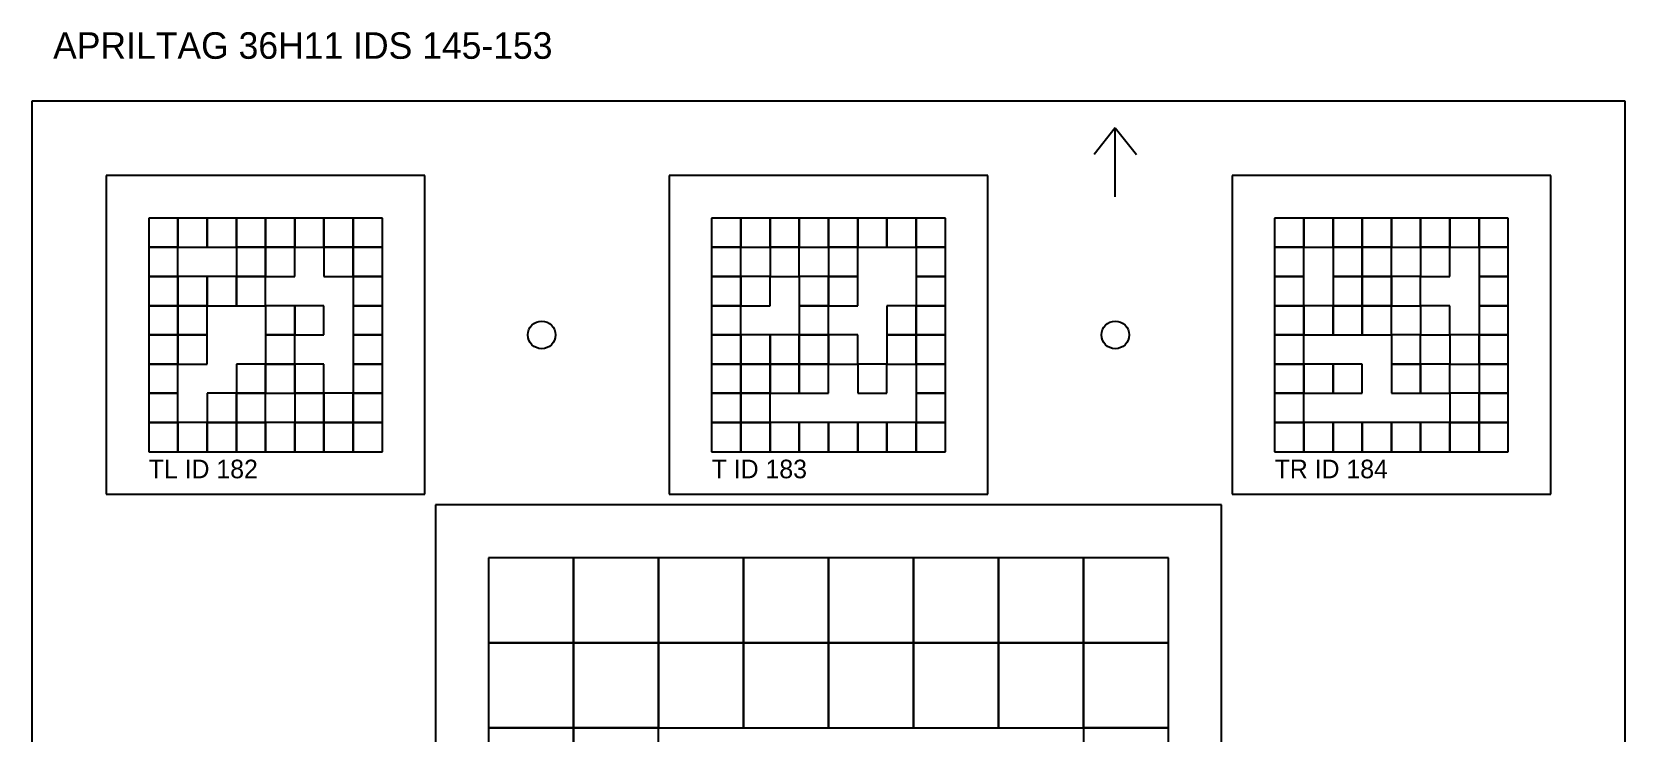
# Model space of a CAD drawing. Extents: x 0 to 1260, y -12 to 1580.
# Drawn here: x 320 to 620, y 821 to 953.1 of the extents above; entities that cross this region are included whole.
import ezdxf

# ---------------------------------------------------------------- set-up
doc = ezdxf.new("R2010")
doc.units = 0
for name, color, linetype in [('BLACK_POCKET', 7, 'CONTINUOUS'), ('CUT', 7, 'CONTINUOUS'), ('LABEL', 3, 'CONTINUOUS'), ('MOUNT_HOLE', 6, 'CONTINUOUS'), ('ORIENTATION', 7, 'CONTINUOUS'), ('QUIET_ZONE', 5, 'CONTINUOUS'), ('TAG_BOUNDARY', 8, 'CONTINUOUS')]:
    doc.layers.add(name, color=color, linetype=linetype)

msp = doc.modelspace()

# ---------------------------------------------------------------- linework, layer by layer
at = {"layer": 'BLACK_POCKET'}
for p, q in [((347.5, 918), (342, 918)), ((342, 918), (342, 912.5)), ((347.5, 912.5), (347.5, 918)), ((353, 918), (347.5, 918)), ((347.5, 918), (347.5, 912.5)), ((353, 912.5), (353, 918)), ((358.5, 918), (353, 918)), ((353, 918), (353, 912.5)), ((358.5, 912.5), (358.5, 918)), ((364, 918), (358.5, 918)), ((358.5, 918), (358.5, 912.5)), ((364, 912.5), (364, 918)), ((369.5, 918), (364, 918)), ((364, 918), (364, 912.5)), ((369.5, 912.5), (369.5, 918)), ((375, 918), (369.5, 918)), ((369.5, 918), (369.5, 912.5)), ((375, 912.5), (375, 918)), ((380.5, 918), (375, 918)), ((375, 918), (375, 912.5)), ((380.5, 912.5), (380.5, 918)), ((386, 918), (380.5, 918)), ((380.5, 918), (380.5, 912.5)), ((386, 912.5), (386, 918)), ((453.5, 918), (448, 918)), ((448, 918), (448, 912.5)), ((453.5, 912.5), (453.5, 918)), ((459, 918), (453.5, 918)), ((453.5, 918), (453.5, 912.5)), ((459, 912.5), (459, 918)), ((464.5, 918), (459, 918)), ((459, 918), (459, 912.5)), ((464.5, 912.5), (464.5, 918)), ((470, 918), (464.5, 918)), ((464.5, 918), (464.5, 912.5)), ((470, 912.5), (470, 918)), ((475.5, 918), (470, 918)), ((470, 918), (470, 912.5)), ((475.5, 912.5), (475.5, 918)), ((481, 918), (475.5, 918)), ((475.5, 918), (475.5, 912.5)), ((481, 912.5), (481, 918)), ((486.5, 918), (481, 918)), ((481, 918), (481, 912.5)), ((486.5, 912.5), (486.5, 918)), ((492, 918), (486.5, 918)), ((486.5, 918), (486.5, 912.5)), ((492, 912.5), (492, 918)), ((559.5, 918), (554, 918)), ((554, 918), (554, 912.5)), ((559.5, 912.5), (559.5, 918)), ((565, 918), (559.5, 918)), ((559.5, 918), (559.5, 912.5)), ((565, 912.5), (565, 918)), ((570.5, 918), (565, 918)), ((565, 918), (565, 912.5)), ((570.5, 912.5), (570.5, 918)), ((576, 918), (570.5, 918)), ((570.5, 918), (570.5, 912.5)), ((576, 912.5), (576, 918)), ((581.5, 918), (576, 918)), ((576, 918), (576, 912.5)), ((581.5, 912.5), (581.5, 918)), ((587, 918), (581.5, 918)), ((581.5, 918), (581.5, 912.5)), ((587, 912.5), (587, 918)), ((592.5, 918), (587, 918)), ((587, 918), (587, 912.5)), ((592.5, 912.5), (592.5, 918)), ((598, 918), (592.5, 918)), ((592.5, 918), (592.5, 912.5)), ((598, 912.5), (598, 918)), ((342, 912.5), (347.5, 912.5)), ((347.5, 912.5), (342, 912.5)), ((342, 912.5), (342, 907)), ((347.5, 912.5), (353, 912.5)), ((347.5, 907), (347.5, 912.5)), ((353, 912.5), (358.5, 912.5)), ((358.5, 912.5), (364, 912.5)), ((364, 912.5), (358.5, 912.5)), ((358.5, 912.5), (358.5, 907)), ((364, 912.5), (369.5, 912.5)), ((364, 907), (364, 912.5)), ((369.5, 912.5), (364, 912.5)), ((364, 912.5), (364, 907)), ((369.5, 912.5), (375, 912.5)), ((369.5, 907), (369.5, 912.5)), ((375, 912.5), (380.5, 912.5)), ((380.5, 912.5), (375, 912.5)), ((375, 912.5), (375, 907)), ((380.5, 912.5), (386, 912.5)), ((380.5, 907), (380.5, 912.5)), ((386, 912.5), (380.5, 912.5)), ((380.5, 912.5), (380.5, 907)), ((386, 907), (386, 912.5)), ((448, 912.5), (453.5, 912.5)), ((453.5, 912.5), (448, 912.5)), ((448, 912.5), (448, 907)), ((453.5, 912.5), (459, 912.5)), ((453.5, 907), (453.5, 912.5)), ((459, 912.5), (464.5, 912.5)), ((464.5, 912.5), (459, 912.5)), ((459, 912.5), (459, 907)), ((464.5, 912.5), (470, 912.5)), ((464.5, 907), (464.5, 912.5)), ((470, 912.5), (475.5, 912.5)), ((475.5, 912.5), (470, 912.5)), ((470, 912.5), (470, 907)), ((475.5, 912.5), (481, 912.5)), ((475.5, 907), (475.5, 912.5)), ((481, 912.5), (486.5, 912.5)), ((486.5, 912.5), (492, 912.5)), ((492, 912.5), (486.5, 912.5)), ((486.5, 912.5), (486.5, 907)), ((492, 907), (492, 912.5)), ((554, 912.5), (559.5, 912.5)), ((559.5, 912.5), (554, 912.5)), ((554, 912.5), (554, 907)), ((559.5, 912.5), (565, 912.5)), ((559.5, 907), (559.5, 912.5)), ((565, 912.5), (570.5, 912.5)), ((570.5, 912.5), (565, 912.5)), ((565, 912.5), (565, 907)), ((570.5, 912.5), (576, 912.5)), ((570.5, 907), (570.5, 912.5)), ((576, 912.5), (570.5, 912.5)), ((570.5, 912.5), (570.5, 907)), ((576, 912.5), (581.5, 912.5)), ((576, 907), (576, 912.5)), ((581.5, 912.5), (587, 912.5)), ((587, 912.5), (581.5, 912.5)), ((581.5, 912.5), (581.5, 907)), ((587, 912.5), (592.5, 912.5)), ((587, 907), (587, 912.5)), ((592.5, 912.5), (598, 912.5)), ((598, 912.5), (592.5, 912.5)), ((592.5, 912.5), (592.5, 907)), ((598, 907), (598, 912.5)), ((342, 907), (347.5, 907)), ((347.5, 907), (342, 907)), ((342, 907), (342, 901.5)), ((347.5, 901.5), (347.5, 907)), ((353, 907), (347.5, 907)), ((347.5, 907), (347.5, 901.5)), ((353, 901.5), (353, 907)), ((358.5, 907), (353, 907)), ((353, 907), (353, 901.5)), ((358.5, 907), (364, 907)), ((358.5, 901.5), (358.5, 907)), ((364, 907), (358.5, 907)), ((358.5, 907), (358.5, 901.5)), ((364, 907), (369.5, 907)), ((364, 901.5), (364, 907)), ((375, 907), (380.5, 907)), ((380.5, 907), (386, 907)), ((386, 907), (380.5, 907)), ((380.5, 907), (380.5, 901.5)), ((386, 901.5), (386, 907)), ((448, 907), (453.5, 907)), ((453.5, 907), (448, 907)), ((448, 907), (448, 901.5)), ((453.5, 901.5), (453.5, 907)), ((459, 907), (453.5, 907)), ((453.5, 907), (453.5, 901.5)), ((459, 907), (464.5, 907)), ((459, 901.5), (459, 907)), ((470, 907), (464.5, 907)), ((464.5, 907), (464.5, 901.5)), ((470, 907), (475.5, 907)), ((470, 901.5), (470, 907)), ((475.5, 907), (470, 907)), ((470, 907), (470, 901.5)), ((475.5, 901.5), (475.5, 907)), ((486.5, 907), (492, 907)), ((492, 907), (486.5, 907)), ((486.5, 907), (486.5, 901.5)), ((492, 901.5), (492, 907)), ((554, 907), (559.5, 907)), ((559.5, 907), (554, 907)), ((554, 907), (554, 901.5)), ((559.5, 901.5), (559.5, 907)), ((565, 907), (570.5, 907)), ((570.5, 907), (565, 907)), ((565, 907), (565, 901.5)), ((570.5, 907), (576, 907)), ((570.5, 901.5), (570.5, 907)), ((576, 907), (570.5, 907)), ((570.5, 907), (570.5, 901.5)), ((576, 901.5), (576, 907)), ((581.5, 907), (576, 907)), ((576, 907), (576, 901.5)), ((581.5, 907), (587, 907)), ((581.5, 901.5), (581.5, 907)), ((592.5, 907), (598, 907)), ((598, 907), (592.5, 907)), ((592.5, 907), (592.5, 901.5)), ((598, 901.5), (598, 907)), ((342, 901.5), (347.5, 901.5)), ((347.5, 901.5), (342, 901.5)), ((342, 901.5), (342, 896)), ((347.5, 901.5), (353, 901.5)), ((347.5, 896), (347.5, 901.5)), ((353, 901.5), (347.5, 901.5)), ((347.5, 901.5), (347.5, 896)), ((353, 901.5), (358.5, 901.5)), ((353, 896), (353, 901.5)), ((358.5, 901.5), (364, 901.5)), ((369.5, 901.5), (364, 901.5)), ((364, 901.5), (364, 896)), ((369.5, 896), (369.5, 901.5)), ((375, 901.5), (369.5, 901.5)), ((369.5, 901.5), (369.5, 896)), ((375, 896), (375, 901.5)), ((380.5, 901.5), (386, 901.5)), ((386, 901.5), (380.5, 901.5)), ((380.5, 901.5), (380.5, 896)), ((386, 896), (386, 901.5)), ((448, 901.5), (453.5, 901.5)), ((453.5, 901.5), (448, 901.5)), ((448, 901.5), (448, 896)), ((453.5, 901.5), (459, 901.5)), ((453.5, 896), (453.5, 901.5)), ((464.5, 901.5), (470, 901.5)), ((470, 901.5), (464.5, 901.5)), ((464.5, 901.5), (464.5, 896)), ((470, 901.5), (475.5, 901.5)), ((470, 896), (470, 901.5)), ((486.5, 901.5), (481, 901.5)), ((481, 901.5), (481, 896)), ((486.5, 901.5), (492, 901.5)), ((486.5, 896), (486.5, 901.5)), ((492, 901.5), (486.5, 901.5)), ((486.5, 901.5), (486.5, 896)), ((492, 896), (492, 901.5)), ((554, 901.5), (559.5, 901.5)), ((559.5, 901.5), (554, 901.5)), ((554, 901.5), (554, 896)), ((559.5, 896), (559.5, 901.5)), ((565, 901.5), (559.5, 901.5)), ((559.5, 901.5), (559.5, 896)), ((565, 901.5), (570.5, 901.5)), ((565, 896), (565, 901.5)), ((570.5, 901.5), (565, 901.5)), ((565, 901.5), (565, 896)), ((570.5, 901.5), (576, 901.5)), ((570.5, 896), (570.5, 901.5)), ((576, 901.5), (570.5, 901.5)), ((570.5, 901.5), (570.5, 896)), ((576, 901.5), (581.5, 901.5)), ((576, 896), (576, 901.5)), ((587, 901.5), (581.5, 901.5)), ((581.5, 901.5), (581.5, 896)), ((587, 896), (587, 901.5)), ((592.5, 901.5), (598, 901.5)), ((598, 901.5), (592.5, 901.5)), ((592.5, 901.5), (592.5, 896)), ((598, 896), (598, 901.5)), ((342, 896), (347.5, 896)), ((347.5, 896), (342, 896)), ((342, 896), (342, 890.5)), ((347.5, 896), (353, 896)), ((347.5, 890.5), (347.5, 896)), ((353, 896), (347.5, 896)), ((347.5, 896), (347.5, 890.5)), ((353, 890.5), (353, 896)), ((364, 896), (369.5, 896)), ((369.5, 896), (364, 896)), ((364, 896), (364, 890.5)), ((369.5, 896), (375, 896)), ((369.5, 890.5), (369.5, 896)), ((380.5, 896), (386, 896)), ((386, 896), (380.5, 896)), ((380.5, 896), (380.5, 890.5)), ((386, 890.5), (386, 896)), ((448, 896), (453.5, 896)), ((453.5, 896), (448, 896)), ((448, 896), (448, 890.5)), ((453.5, 890.5), (453.5, 896)), ((459, 896), (453.5, 896)), ((453.5, 896), (453.5, 890.5)), ((459, 890.5), (459, 896)), ((464.5, 896), (459, 896)), ((459, 896), (459, 890.5)), ((464.5, 896), (470, 896)), ((464.5, 890.5), (464.5, 896)), ((470, 896), (464.5, 896)), ((464.5, 896), (464.5, 890.5)), ((470, 890.5), (470, 896)), ((475.5, 896), (470, 896)), ((470, 896), (470, 890.5)), ((475.5, 890.5), (475.5, 896)), ((481, 896), (486.5, 896)), ((486.5, 896), (481, 896)), ((481, 896), (481, 890.5)), ((486.5, 896), (492, 896)), ((486.5, 890.5), (486.5, 896)), ((492, 896), (486.5, 896)), ((486.5, 896), (486.5, 890.5)), ((492, 890.5), (492, 896)), ((554, 896), (559.5, 896)), ((559.5, 896), (554, 896)), ((554, 896), (554, 890.5)), ((559.5, 896), (565, 896)), ((559.5, 890.5), (559.5, 896)), ((565, 896), (570.5, 896)), ((570.5, 896), (576, 896)), ((581.5, 896), (576, 896)), ((576, 896), (576, 890.5)), ((581.5, 896), (587, 896)), ((581.5, 890.5), (581.5, 896)), ((592.5, 896), (587, 896)), ((587, 896), (587, 890.5)), ((592.5, 896), (598, 896)), ((592.5, 890.5), (592.5, 896)), ((598, 896), (592.5, 896)), ((592.5, 896), (592.5, 890.5)), ((598, 890.5), (598, 896)), ((342, 890.5), (347.5, 890.5)), ((347.5, 890.5), (342, 890.5)), ((342, 890.5), (342, 885)), ((347.5, 890.5), (353, 890.5)), ((347.5, 885), (347.5, 890.5)), ((364, 890.5), (358.5, 890.5)), ((358.5, 890.5), (358.5, 885)), ((364, 890.5), (369.5, 890.5)), ((364, 885), (364, 890.5)), ((369.5, 890.5), (364, 890.5)), ((364, 890.5), (364, 885)), ((369.5, 885), (369.5, 890.5)), ((375, 890.5), (369.5, 890.5)), ((369.5, 890.5), (369.5, 885)), ((375, 885), (375, 890.5)), ((380.5, 890.5), (386, 890.5)), ((386, 890.5), (380.5, 890.5)), ((380.5, 890.5), (380.5, 885)), ((386, 885), (386, 890.5)), ((448, 890.5), (453.5, 890.5)), ((453.5, 890.5), (448, 890.5)), ((448, 890.5), (448, 885)), ((453.5, 890.5), (459, 890.5)), ((453.5, 885), (453.5, 890.5)), ((459, 890.5), (453.5, 890.5)), ((453.5, 890.5), (453.5, 885)), ((459, 890.5), (464.5, 890.5)), ((459, 885), (459, 890.5)), ((464.5, 890.5), (459, 890.5)), ((459, 890.5), (459, 885)), ((464.5, 890.5), (470, 890.5)), ((464.5, 885), (464.5, 890.5)), ((470, 890.5), (464.5, 890.5)), ((464.5, 890.5), (464.5, 885)), ((470, 890.5), (475.5, 890.5)), ((470, 885), (470, 890.5)), ((481, 890.5), (475.5, 890.5)), ((475.5, 890.5), (475.5, 885)), ((481, 890.5), (486.5, 890.5)), ((481, 885), (481, 890.5)), ((486.5, 890.5), (492, 890.5)), ((492, 890.5), (486.5, 890.5)), ((486.5, 890.5), (486.5, 885)), ((492, 885), (492, 890.5)), ((554, 890.5), (559.5, 890.5)), ((559.5, 890.5), (554, 890.5)), ((554, 890.5), (554, 885)), ((559.5, 885), (559.5, 890.5)), ((565, 890.5), (559.5, 890.5)), ((559.5, 890.5), (559.5, 885)), ((565, 885), (565, 890.5)), ((570.5, 890.5), (565, 890.5)), ((565, 890.5), (565, 885)), ((570.5, 885), (570.5, 890.5)), ((576, 890.5), (581.5, 890.5)), ((581.5, 890.5), (576, 890.5)), ((576, 890.5), (576, 885)), ((581.5, 885), (581.5, 890.5)), ((587, 890.5), (581.5, 890.5)), ((581.5, 890.5), (581.5, 885)), ((587, 890.5), (592.5, 890.5)), ((587, 885), (587, 890.5)), ((592.5, 890.5), (598, 890.5)), ((598, 890.5), (592.5, 890.5)), ((592.5, 890.5), (592.5, 885)), ((598, 885), (598, 890.5)), ((342, 885), (347.5, 885)), ((347.5, 885), (342, 885)), ((342, 885), (342, 879.5)), ((347.5, 879.5), (347.5, 885)), ((358.5, 885), (353, 885)), ((353, 885), (353, 879.5)), ((358.5, 885), (364, 885)), ((358.5, 879.5), (358.5, 885)), ((364, 885), (358.5, 885)), ((358.5, 885), (358.5, 879.5)), ((364, 885), (369.5, 885)), ((364, 879.5), (364, 885)), ((369.5, 885), (375, 885)), ((375, 885), (369.5, 885)), ((369.5, 885), (369.5, 879.5)), ((375, 879.5), (375, 885)), ((380.5, 885), (375, 885)), ((375, 885), (375, 879.5)), ((380.5, 885), (386, 885)), ((380.5, 879.5), (380.5, 885)), ((386, 885), (380.5, 885)), ((380.5, 885), (380.5, 879.5)), ((386, 879.5), (386, 885)), ((448, 885), (453.5, 885)), ((453.5, 885), (448, 885)), ((448, 885), (448, 879.5)), ((453.5, 885), (459, 885)), ((453.5, 879.5), (453.5, 885)), ((459, 885), (453.5, 885)), ((453.5, 885), (453.5, 879.5)), ((459, 885), (464.5, 885)), ((459, 879.5), (459, 885)), ((464.5, 885), (470, 885)), ((475.5, 885), (481, 885)), ((486.5, 885), (492, 885)), ((492, 885), (486.5, 885)), ((486.5, 885), (486.5, 879.5)), ((492, 879.5), (492, 885)), ((554, 885), (559.5, 885)), ((559.5, 885), (554, 885)), ((554, 885), (554, 879.5)), ((559.5, 885), (565, 885)), ((559.5, 879.5), (559.5, 885)), ((565, 885), (570.5, 885)), ((576, 885), (581.5, 885)), ((581.5, 885), (587, 885)), ((592.5, 885), (587, 885)), ((587, 885), (587, 879.5)), ((592.5, 885), (598, 885)), ((592.5, 879.5), (592.5, 885)), ((598, 885), (592.5, 885)), ((592.5, 885), (592.5, 879.5)), ((598, 879.5), (598, 885)), ((342, 879.5), (347.5, 879.5)), ((347.5, 879.5), (342, 879.5)), ((342, 879.5), (342, 874)), ((347.5, 874), (347.5, 879.5)), ((353, 879.5), (347.5, 879.5)), ((347.5, 879.5), (347.5, 874)), ((353, 879.5), (358.5, 879.5)), ((353, 874), (353, 879.5)), ((358.5, 879.5), (353, 879.5)), ((353, 879.5), (353, 874)), ((358.5, 879.5), (364, 879.5)), ((358.5, 874), (358.5, 879.5)), ((364, 879.5), (358.5, 879.5)), ((358.5, 879.5), (358.5, 874)), ((364, 874), (364, 879.5)), ((369.5, 879.5), (364, 879.5)), ((364, 879.5), (364, 874)), ((369.5, 879.5), (375, 879.5)), ((369.5, 874), (369.5, 879.5)), ((375, 879.5), (369.5, 879.5)), ((369.5, 879.5), (369.5, 874)), ((375, 879.5), (380.5, 879.5)), ((375, 874), (375, 879.5)), ((380.5, 879.5), (375, 879.5)), ((375, 879.5), (375, 874)), ((380.5, 879.5), (386, 879.5)), ((380.5, 874), (380.5, 879.5)), ((386, 879.5), (380.5, 879.5)), ((380.5, 879.5), (380.5, 874)), ((386, 874), (386, 879.5)), ((448, 879.5), (453.5, 879.5)), ((453.5, 879.5), (448, 879.5)), ((448, 879.5), (448, 874)), ((453.5, 879.5), (459, 879.5)), ((453.5, 874), (453.5, 879.5)), ((459, 879.5), (453.5, 879.5)), ((453.5, 879.5), (453.5, 874)), ((459, 874), (459, 879.5)), ((464.5, 879.5), (459, 879.5)), ((459, 879.5), (459, 874)), ((464.5, 874), (464.5, 879.5)), ((470, 879.5), (464.5, 879.5)), ((464.5, 879.5), (464.5, 874)), ((470, 874), (470, 879.5)), ((475.5, 879.5), (470, 879.5)), ((470, 879.5), (470, 874)), ((475.5, 874), (475.5, 879.5)), ((481, 879.5), (475.5, 879.5)), ((475.5, 879.5), (475.5, 874)), ((481, 874), (481, 879.5)), ((486.5, 879.5), (481, 879.5)), ((481, 879.5), (481, 874)), ((486.5, 879.5), (492, 879.5)), ((486.5, 874), (486.5, 879.5)), ((492, 879.5), (486.5, 879.5)), ((486.5, 879.5), (486.5, 874)), ((492, 874), (492, 879.5)), ((554, 879.5), (559.5, 879.5)), ((559.5, 879.5), (554, 879.5)), ((554, 879.5), (554, 874)), ((559.5, 874), (559.5, 879.5)), ((565, 879.5), (559.5, 879.5)), ((559.5, 879.5), (559.5, 874)), ((565, 874), (565, 879.5)), ((570.5, 879.5), (565, 879.5)), ((565, 879.5), (565, 874)), ((570.5, 874), (570.5, 879.5)), ((576, 879.5), (570.5, 879.5)), ((570.5, 879.5), (570.5, 874)), ((576, 874), (576, 879.5)), ((581.5, 879.5), (576, 879.5)), ((576, 879.5), (576, 874)), ((581.5, 874), (581.5, 879.5)), ((587, 879.5), (581.5, 879.5)), ((581.5, 879.5), (581.5, 874)), ((587, 879.5), (592.5, 879.5)), ((587, 874), (587, 879.5)), ((592.5, 879.5), (587, 879.5)), ((587, 879.5), (587, 874)), ((592.5, 879.5), (598, 879.5)), ((592.5, 874), (592.5, 879.5)), ((598, 879.5), (592.5, 879.5)), ((592.5, 879.5), (592.5, 874)), ((598, 874), (598, 879.5)), ((342, 874), (347.5, 874)), ((347.5, 874), (353, 874)), ((353, 874), (358.5, 874)), ((358.5, 874), (364, 874)), ((364, 874), (369.5, 874)), ((369.5, 874), (375, 874)), ((375, 874), (380.5, 874)), ((380.5, 874), (386, 874)), ((448, 874), (453.5, 874)), ((453.5, 874), (459, 874)), ((459, 874), (464.5, 874)), ((464.5, 874), (470, 874)), ((470, 874), (475.5, 874)), ((475.5, 874), (481, 874)), ((481, 874), (486.5, 874)), ((486.5, 874), (492, 874)), ((554, 874), (559.5, 874)), ((559.5, 874), (565, 874)), ((565, 874), (570.5, 874)), ((570.5, 874), (576, 874)), ((576, 874), (581.5, 874)), ((581.5, 874), (587, 874)), ((587, 874), (592.5, 874)), ((592.5, 874), (598, 874)), ((422, 854), (406, 854)), ((406, 854), (406, 838)), ((422, 838), (422, 854)), ((438, 854), (422, 854)), ((422, 854), (422, 838)), ((438, 838), (438, 854)), ((454, 854), (438, 854)), ((438, 854), (438, 838)), ((454, 838), (454, 854)), ((470, 854), (454, 854)), ((454, 854), (454, 838)), ((470, 838), (470, 854)), ((486, 854), (470, 854)), ((470, 854), (470, 838)), ((486, 838), (486, 854)), ((502, 854), (486, 854)), ((486, 854), (486, 838)), ((502, 838), (502, 854)), ((518, 854), (502, 854)), ((502, 854), (502, 838)), ((518, 838), (518, 854)), ((534, 854), (518, 854)), ((518, 854), (518, 838)), ((534, 838), (534, 854)), ((406, 838), (422, 838)), ((422, 838), (406, 838)), ((406, 838), (406, 822)), ((422, 838), (438, 838)), ((422, 822), (422, 838)), ((438, 838), (422, 838)), ((422, 838), (422, 822)), ((438, 838), (454, 838)), ((438, 822), (438, 838)), ((454, 838), (438, 838)), ((438, 838), (438, 822)), ((454, 838), (470, 838)), ((454, 822), (454, 838)), ((470, 838), (454, 838)), ((454, 838), (454, 822)), ((470, 838), (486, 838)), ((470, 822), (470, 838)), ((486, 838), (470, 838)), ((470, 838), (470, 822)), ((486, 838), (502, 838)), ((486, 822), (486, 838)), ((502, 838), (486, 838)), ((486, 838), (486, 822)), ((502, 838), (518, 838)), ((502, 822), (502, 838)), ((518, 838), (502, 838)), ((502, 838), (502, 822)), ((518, 838), (534, 838)), ((518, 822), (518, 838)), ((534, 838), (518, 838)), ((518, 838), (518, 822)), ((534, 822), (534, 838)), ((406, 822), (422, 822)), ((422, 822), (406, 822)), ((406, 822), (406, 806)), ((422, 822), (438, 822)), ((422, 806), (422, 822)), ((438, 822), (422, 822)), ((422, 822), (422, 806)), ((438, 822), (454, 822)), ((438, 806), (438, 822)), ((454, 822), (470, 822)), ((470, 822), (486, 822)), ((486, 822), (502, 822)), ((502, 822), (518, 822)), ((518, 822), (534, 822)), ((534, 822), (518, 822)), ((518, 822), (518, 806)), ((534, 806), (534, 822))]:
    msp.add_line(p, q, dxfattribs=at)
at = {"layer": 'CUT'}
for p, q in [((620, 940), (320, 940)), ((320, 940), (320, 640)), ((620, 640), (620, 940))]:
    msp.add_line(p, q, dxfattribs=at)
at = {"layer": 'MOUNT_HOLE'}
for centre in [(416, 896), (524, 896)]:
    msp.add_circle(centre, 2.6, dxfattribs=at)
at = {"layer": 'ORIENTATION'}
for p, q in [((524, 935), (520, 930)), ((524, 922), (524, 935)), ((524, 935), (528, 930))]:
    msp.add_line(p, q, dxfattribs=at)
at = {"layer": 'QUIET_ZONE'}
for p, q in [((394, 926), (334, 926)), ((334, 926), (334, 866)), ((394, 866), (394, 926)), ((500, 926), (440, 926)), ((440, 926), (440, 866)), ((500, 866), (500, 926)), ((606, 926), (546, 926)), ((546, 926), (546, 866)), ((606, 866), (606, 926)), ((334, 866), (394, 866)), ((544, 864), (396, 864)), ((396, 864), (396, 716)), ((440, 866), (500, 866)), ((544, 716), (544, 864)), ((546, 866), (606, 866))]:
    msp.add_line(p, q, dxfattribs=at)
at = {"layer": 'TAG_BOUNDARY'}
for p, q in [((386, 918), (342, 918)), ((342, 918), (342, 874)), ((386, 874), (386, 918)), ((492, 918), (448, 918)), ((448, 918), (448, 874)), ((492, 874), (492, 918)), ((598, 918), (554, 918)), ((554, 918), (554, 874)), ((598, 874), (598, 918)), ((342, 874), (386, 874)), ((448, 874), (492, 874)), ((554, 874), (598, 874)), ((534, 854), (406, 854)), ((406, 854), (406, 726)), ((534, 726), (534, 854))]:
    msp.add_line(p, q, dxfattribs=at)

# ---------------------------------------------------------------- texts
at = {"layer": 'LABEL'}
for s, height, p in [('APRILTAG 36H11 IDS 145-153', 5, (324, 948)), ('TL ID 182', 3.5, (342, 869)), ('T ID 183', 3.5, (448, 869)), ('TR ID 184', 3.5, (554, 869))]:
    msp.add_text(s, height=height, dxfattribs=at).set_placement(p)

doc.saveas('drawing.dxf')
